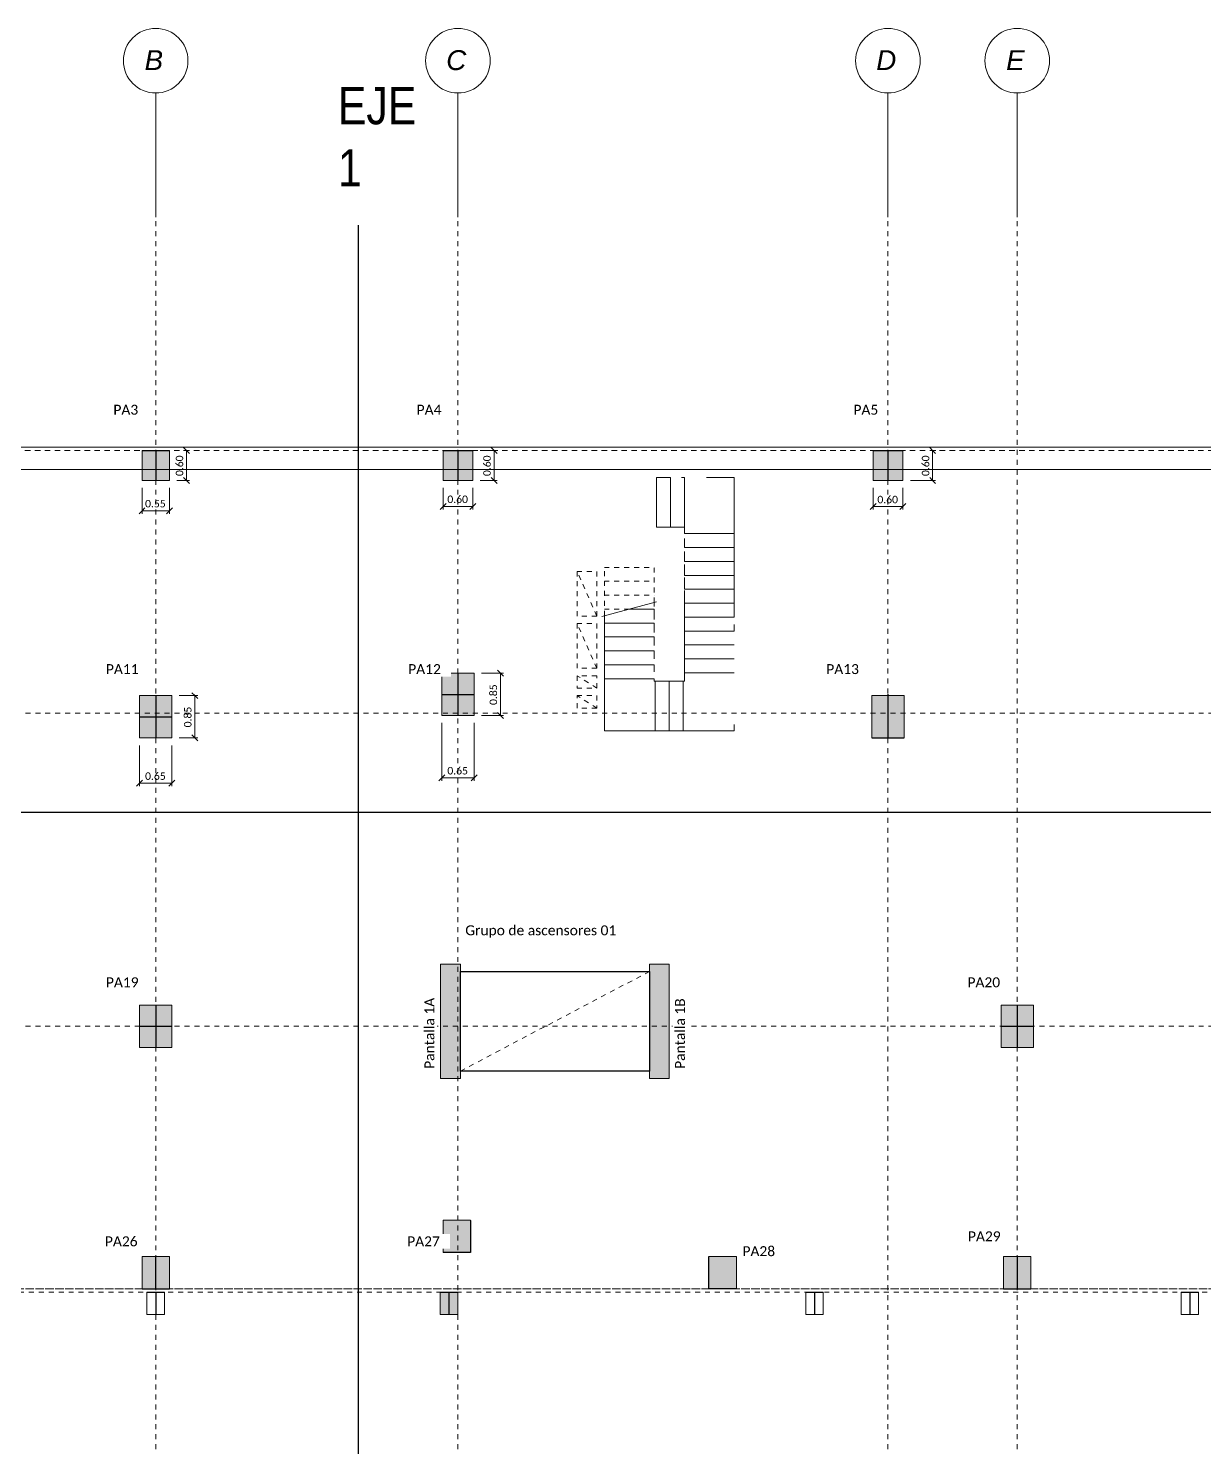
# Model space of a CAD drawing. Header units: millimetres. Extents: x -65 to 53, y -59 to 44.
# Drawn here: x -41.05 to -17.41, y 15.87 to 44.4 of the extents above; entities that cross this region are included whole.
import ezdxf

# ---------------------------------------------------------------- set-up
doc = ezdxf.new("R2010")
doc.units = ezdxf.units.MM
doc.linetypes.add('Trazo general', pattern=[0.001875, 0.00125, -0.000625])
for name, color, linetype, lineweight, true_color in [('0-AR-TXT-1', 5, 'Continuous', 5, 0x0000ff), ('00-AUX-3', 7, 'Continuous', 25, 0xff8000), ('00-AUX-5', 5, 'Trazo general', 5, 0x0000ff), ('1-AR-PILARES-1', 7, 'Continuous', 5, 0xc0c0c0), ('CS-COTAS-2', 7, 'Continuous', 5, 0x544282), ('REJILLA-1', 7, 'Continuous', 5, 0x008080), ('REJILLA-2', 7, 'Trazo general', 5, 0x008080)]:
    doc.layers.add(name, color=color, linetype=linetype, lineweight=lineweight, true_color=true_color)
for name, color, linetype, lineweight in [('0-AUX', 7, 'Continuous', 5), ('00-AUX-1', 7, 'Trazo general', 5), ('00-AUX-2', 7, 'Continuous', 5), ('1-AR-ESCALERA', 7, 'Continuous', 5), ('1-AR-ESCALERA-1', 7, 'Trazo general', 5), ('1-AR-PILARES', 7, 'Continuous', 5), ('CS-COTAS-100', 7, 'Continuous', 5)]:
    doc.layers.add(name, color=color, linetype=linetype, lineweight=lineweight)
doc.layers.add('EJES DE REPLANTEO', color=30, linetype='Continuous')
doc.styles.add('Arial_I', font='ariali.ttf', dxfattribs={"height": 0.4})
doc.styles.add('Calibri', font='calibri.ttf', dxfattribs={"height": 0.2})
doc.styles.add('Calibri_1', font='calibri.ttf', dxfattribs={"height": 0.15})
doc.styles.add('FS_Technic', font='technic_.ttf', dxfattribs={"height": 2.5})
doc.dimstyles.new('AIC_replanteo', dxfattribs={"dimscale": 0.3048, "dimtxt": 0.176602, "dimasz": 0.393701, "dimexe": 0.19685, "dimexo": 0.492126, "dimgap": 0.032808, "dimtad": 1, "dimrnd": 0.01, "dimzin": 0, "dimdsep": 46, "dimtxsty": 'Calibri_1', "dimblk1": 'OBLIQUE', "dimblk2": 'OBLIQUE', "dimsah": 1, "dimcen": 0.09, "dimazin": 0, "dimtfac": 1, "dimtdec": 4, "dimtix": 1, "dimtmove": 0, "dimatfit": 3, "dimfxl": 1, "dimtvp": 1, "dimtolj": 1, "dimtzin": 0, "dimarcsym": 2})

# ---------------------------------------------------------------- blocks, each defined once
blk = doc.blocks.new('Rejilla - Extremo de rejilla-3554-Semi-sotano - forjado 02- STR')
at = {"layer": '0-AUX'}
blk.add_circle((0, 0), 0.0065, dxfattribs=at)
blk = doc.blocks.new('DIMBLOCK19-Semi-sotano - forjado 02- STR')
at = {"layer": 'CS-COTAS-100', "color": 187, "true_color": 0x544282, "transparency": 16777216}
for p, q in [((-38.765, 34.697), (-38.765, 35.158)), ((-38.215, 34.697), (-38.215, 35.158)), ((-38.765, 34.697), (-38.215, 34.697)), ((-38.765, 34.697), (-38.765, 34.637)), ((-38.215, 34.697), (-38.215, 34.637))]:
    blk.add_line(p, q, dxfattribs=at)
at = {"layer": 'CS-COTAS-100', "color": 187, "lineweight": 15, "true_color": 0x544282, "transparency": 16777216}
for p, q in [((-38.765, 34.697), (-38.825, 34.637)), ((-38.765, 34.697), (-38.705, 34.757)), ((-38.215, 34.697), (-38.275, 34.637)), ((-38.215, 34.697), (-38.155, 34.757))]:
    blk.add_line(p, q, dxfattribs=at)
at = {"layer": 'CS-COTAS-100', "color": 0, "transparency": 16777216, "insert": (-38.703, 34.915), "char_height": 0.15, "width": 0.5107, "attachment_point": 1, "line_spacing_factor": 1.158048, "style": 'Calibri_1'}
blk.add_mtext('0.55', dxfattribs=at)
blk = doc.blocks.new('_Oblique')
at = {"color": 0, "linetype": 'ByBlock', "lineweight": -2}
blk.add_line((-0.5, -0.5), (0.5, 0.5), dxfattribs=at)
blk = doc.blocks.new('DIMBLOCK20-Semi-sotano - forjado 02- STR')
at = {"layer": 'CS-COTAS-100', "color": 187, "lineweight": 15, "true_color": 0x544282, "transparency": 16777216}
for p, q in [((-37.868, 35.908), (-37.928, 35.968)), ((-37.868, 35.908), (-37.808, 35.848)), ((-37.868, 35.308), (-37.928, 35.368)), ((-37.868, 35.308), (-37.808, 35.248))]:
    blk.add_line(p, q, dxfattribs=at)
at = {"layer": 'CS-COTAS-100', "color": 187, "true_color": 0x544282, "transparency": 16777216}
for p, q in [((-37.868, 35.908), (-37.933, 35.908)), ((-37.868, 35.908), (-37.868, 35.308)), ((-37.868, 35.908), (-37.808, 35.908)), ((-37.868, 35.308), (-38.065, 35.308)), ((-37.868, 35.308), (-37.808, 35.308))]:
    blk.add_line(p, q, dxfattribs=at)
at = {"layer": 'CS-COTAS-100', "color": 0, "transparency": 16777216, "insert": (-38.086, 35.395), "char_height": 0.15, "width": 0.5107, "attachment_point": 1, "rotation": 90, "line_spacing_factor": 1.158048, "style": 'Calibri_1'}
blk.add_mtext('0.60', dxfattribs=at)
blk = doc.blocks.new('DIMBLOCK21-Semi-sotano - forjado 02- STR')
at = {"layer": 'CS-COTAS-100', "color": 187, "true_color": 0x544282, "transparency": 16777216}
for p, q in [((-32.71, 34.785), (-32.71, 35.158)), ((-32.11, 34.785), (-32.11, 35.158)), ((-32.71, 34.785), (-32.11, 34.785)), ((-32.71, 34.785), (-32.71, 34.725)), ((-32.11, 34.785), (-32.11, 34.725))]:
    blk.add_line(p, q, dxfattribs=at)
at = {"layer": 'CS-COTAS-100', "color": 187, "lineweight": 15, "true_color": 0x544282, "transparency": 16777216}
for p, q in [((-32.71, 34.785), (-32.65, 34.845)), ((-32.11, 34.785), (-32.05, 34.845)), ((-32.71, 34.785), (-32.77, 34.725)), ((-32.11, 34.785), (-32.17, 34.725))]:
    blk.add_line(p, q, dxfattribs=at)
at = {"layer": 'CS-COTAS-100', "color": 0, "transparency": 16777216, "insert": (-32.623, 35.003), "char_height": 0.15, "width": 0.5107, "attachment_point": 1, "line_spacing_factor": 1.158048, "style": 'Calibri_1'}
blk.add_mtext('0.60', dxfattribs=at)
blk = doc.blocks.new('DIMBLOCK22-Semi-sotano - forjado 02- STR')
at = {"layer": 'CS-COTAS-100', "color": 187, "lineweight": 15, "true_color": 0x544282, "transparency": 16777216}
for p, q in [((-31.683, 35.908), (-31.743, 35.968)), ((-31.683, 35.908), (-31.623, 35.848)), ((-31.683, 35.308), (-31.743, 35.368)), ((-31.683, 35.308), (-31.623, 35.248))]:
    blk.add_line(p, q, dxfattribs=at)
at = {"layer": 'CS-COTAS-100', "color": 187, "true_color": 0x544282, "transparency": 16777216}
for p, q in [((-31.683, 35.908), (-31.96, 35.908)), ((-31.683, 35.908), (-31.683, 35.308)), ((-31.683, 35.908), (-31.623, 35.908)), ((-31.683, 35.308), (-31.96, 35.308)), ((-31.683, 35.308), (-31.623, 35.308))]:
    blk.add_line(p, q, dxfattribs=at)
at = {"layer": 'CS-COTAS-100', "color": 0, "transparency": 16777216, "insert": (-31.901, 35.395), "char_height": 0.15, "width": 0.5107, "attachment_point": 1, "rotation": 90, "line_spacing_factor": 1.158048, "style": 'Calibri_1'}
blk.add_mtext('0.60', dxfattribs=at)
blk = doc.blocks.new('DIMBLOCK23-Semi-sotano - forjado 02- STR')
at = {"layer": 'CS-COTAS-100', "color": 187, "lineweight": 15, "true_color": 0x544282, "transparency": 16777216}
for p, q in [((-22.861, 35.908), (-22.921, 35.968)), ((-22.861, 35.908), (-22.801, 35.848)), ((-22.861, 35.308), (-22.921, 35.368)), ((-22.861, 35.308), (-22.801, 35.248))]:
    blk.add_line(p, q, dxfattribs=at)
at = {"layer": 'CS-COTAS-100', "color": 187, "true_color": 0x544282, "transparency": 16777216}
for p, q in [((-22.861, 35.908), (-22.921, 35.908)), ((-22.861, 35.308), (-22.861, 35.908)), ((-22.861, 35.908), (-22.796, 35.908)), ((-22.861, 35.308), (-23.31, 35.308)), ((-22.861, 35.308), (-22.801, 35.308))]:
    blk.add_line(p, q, dxfattribs=at)
at = {"layer": 'CS-COTAS-100', "color": 0, "transparency": 16777216, "insert": (-23.079, 35.395), "char_height": 0.15, "width": 0.5107, "attachment_point": 1, "rotation": 90, "line_spacing_factor": 1.158048, "style": 'Calibri_1'}
blk.add_mtext('0.60', dxfattribs=at)
blk = doc.blocks.new('DIMBLOCK24-Semi-sotano - forjado 02- STR')
at = {"layer": 'CS-COTAS-100', "color": 187, "true_color": 0x544282, "transparency": 16777216}
for p, q in [((-24.06, 34.78), (-24.06, 35.158)), ((-23.46, 34.78), (-23.46, 35.158)), ((-24.06, 34.78), (-23.46, 34.78)), ((-24.06, 34.78), (-24.06, 34.72)), ((-23.46, 34.78), (-23.46, 34.72))]:
    blk.add_line(p, q, dxfattribs=at)
at = {"layer": 'CS-COTAS-100', "color": 187, "lineweight": 15, "true_color": 0x544282, "transparency": 16777216}
for p, q in [((-24.06, 34.78), (-24, 34.84)), ((-23.46, 34.78), (-23.4, 34.84)), ((-24.06, 34.78), (-24.12, 34.72)), ((-23.46, 34.78), (-23.52, 34.72))]:
    blk.add_line(p, q, dxfattribs=at)
at = {"layer": 'CS-COTAS-100', "color": 0, "transparency": 16777216, "insert": (-23.973, 34.998), "char_height": 0.15, "width": 0.5107, "attachment_point": 1, "line_spacing_factor": 1.158048, "style": 'Calibri_1'}
blk.add_mtext('0.60', dxfattribs=at)
blk = doc.blocks.new('DIMBLOCK83-Semi-sotano - forjado 02- STR')
at = {"layer": 'CS-COTAS-100', "color": 187, "true_color": 0x544282, "transparency": 16777216}
for p, q in [((-38.815, 29.218), (-38.815, 29.978)), ((-38.165, 29.218), (-38.165, 29.978)), ((-38.815, 29.218), (-38.165, 29.218)), ((-38.815, 29.218), (-38.815, 29.158)), ((-38.165, 29.218), (-38.165, 29.158))]:
    blk.add_line(p, q, dxfattribs=at)
at = {"layer": 'CS-COTAS-100', "color": 187, "lineweight": 15, "true_color": 0x544282, "transparency": 16777216}
for p, q in [((-38.815, 29.218), (-38.875, 29.158)), ((-38.815, 29.218), (-38.755, 29.278)), ((-38.165, 29.218), (-38.225, 29.158)), ((-38.165, 29.218), (-38.105, 29.278))]:
    blk.add_line(p, q, dxfattribs=at)
at = {"layer": 'CS-COTAS-100', "color": 0, "transparency": 16777216, "insert": (-38.703, 29.435), "char_height": 0.15, "width": 0.5107, "attachment_point": 1, "line_spacing_factor": 1.158048, "style": 'Calibri_1'}
blk.add_mtext('0.65', dxfattribs=at)
blk = doc.blocks.new('DIMBLOCK84-Semi-sotano - forjado 02- STR')
at = {"layer": 'CS-COTAS-100', "color": 187, "true_color": 0x544282, "transparency": 16777216}
for p, q in [((-37.702, 30.978), (-38.015, 30.978)), ((-37.702, 30.978), (-37.702, 30.128)), ((-37.702, 30.978), (-37.642, 30.978)), ((-37.702, 30.128), (-38.015, 30.128)), ((-37.702, 30.128), (-37.642, 30.128))]:
    blk.add_line(p, q, dxfattribs=at)
at = {"layer": 'CS-COTAS-100', "color": 187, "lineweight": 15, "true_color": 0x544282, "transparency": 16777216}
for p, q in [((-37.702, 30.978), (-37.762, 31.038)), ((-37.702, 30.978), (-37.642, 30.918)), ((-37.702, 30.128), (-37.762, 30.188)), ((-37.702, 30.128), (-37.642, 30.068))]:
    blk.add_line(p, q, dxfattribs=at)
at = {"layer": 'CS-COTAS-100', "color": 0, "transparency": 16777216, "insert": (-37.92, 30.34), "char_height": 0.15, "width": 0.5107, "attachment_point": 1, "rotation": 90, "line_spacing_factor": 1.158048, "style": 'Calibri_1'}
blk.add_mtext('0.85', dxfattribs=at)
blk = doc.blocks.new('DIMBLOCK85-Semi-sotano - forjado 02- STR')
at = {"layer": 'CS-COTAS-100', "color": 187, "true_color": 0x544282, "transparency": 16777216}
for p, q in [((-32.735, 29.325), (-32.735, 30.428)), ((-32.085, 29.325), (-32.085, 30.428)), ((-32.735, 29.325), (-32.085, 29.325)), ((-32.735, 29.325), (-32.735, 29.265)), ((-32.085, 29.325), (-32.085, 29.265))]:
    blk.add_line(p, q, dxfattribs=at)
at = {"layer": 'CS-COTAS-100', "color": 187, "lineweight": 15, "true_color": 0x544282, "transparency": 16777216}
for p, q in [((-32.735, 29.325), (-32.675, 29.385)), ((-32.085, 29.325), (-32.025, 29.385)), ((-32.735, 29.325), (-32.795, 29.265)), ((-32.085, 29.325), (-32.145, 29.265))]:
    blk.add_line(p, q, dxfattribs=at)
at = {"layer": 'CS-COTAS-100', "color": 0, "transparency": 16777216, "insert": (-32.623, 29.543), "char_height": 0.15, "width": 0.5107, "attachment_point": 1, "line_spacing_factor": 1.158048, "style": 'Calibri_1'}
blk.add_mtext('0.65', dxfattribs=at)
blk = doc.blocks.new('DIMBLOCK86-Semi-sotano - forjado 02- STR')
at = {"layer": 'CS-COTAS-100', "color": 187, "true_color": 0x544282, "transparency": 16777216}
for p, q in [((-31.556, 31.428), (-31.935, 31.428)), ((-31.556, 31.428), (-31.556, 30.578)), ((-31.556, 31.428), (-31.496, 31.428)), ((-31.556, 30.578), (-31.935, 30.578)), ((-31.556, 30.578), (-31.496, 30.578))]:
    blk.add_line(p, q, dxfattribs=at)
at = {"layer": 'CS-COTAS-100', "color": 187, "lineweight": 15, "true_color": 0x544282, "transparency": 16777216}
for p, q in [((-31.556, 31.428), (-31.616, 31.488)), ((-31.556, 31.428), (-31.496, 31.368)), ((-31.556, 30.578), (-31.616, 30.638)), ((-31.556, 30.578), (-31.496, 30.518))]:
    blk.add_line(p, q, dxfattribs=at)
at = {"layer": 'CS-COTAS-100', "color": 0, "transparency": 16777216, "insert": (-31.773, 30.79), "char_height": 0.15, "width": 0.5107, "attachment_point": 1, "rotation": 90, "line_spacing_factor": 1.158048, "style": 'Calibri_1'}
blk.add_mtext('0.85', dxfattribs=at)
blk = doc.blocks.new('zw$7473')
at = {"layer": 'EJES DE REPLANTEO'}
for p, q in [((-53.898, -79.782), (-53.898, 15.611)), ((26.908, 3.8), (-81.327, 3.8))]:
    blk.add_line(p, q, dxfattribs=at)
at = {"layer": 'EJES DE REPLANTEO', "insert": (-54.314, 18.392), "char_height": 0.75, "width": 0.51538, "attachment_point": 1, "style": 'FS_Technic'}
blk.add_mtext('EJE 1', dxfattribs=at)

msp = doc.modelspace()

# ---------------------------------------------------------------- hatches: boundary and pattern name
at = {"layer": '1-AR-PILARES-1'}
for points in [[(-38.215, 35.308), (-38.215, 35.908), (-38.765, 35.908), (-38.765, 35.308)], [(-32.11, 35.308), (-32.11, 35.908), (-32.71, 35.908), (-32.71, 35.308)], [(-23.46, 35.308), (-23.46, 35.908), (-24.06, 35.908), (-24.06, 35.308)], [(-32.735, 30.578), (-32.085, 30.578), (-32.085, 31.428), (-32.735, 31.428)], [(-38.815, 30.128), (-38.165, 30.128), (-38.165, 30.978), (-38.815, 30.978)], [(-24.085, 30.128), (-23.435, 30.128), (-23.435, 30.978), (-24.085, 30.978)], [(-32.36, 23.278), (-32.36, 25.578), (-32.76, 25.578), (-32.76, 23.278)], [(-28.16, 23.278), (-28.16, 25.578), (-28.56, 25.578), (-28.56, 23.278)], [(-38.165, 23.903), (-38.165, 24.753), (-38.815, 24.753), (-38.815, 23.903)], [(-20.835, 23.903), (-20.835, 24.753), (-21.485, 24.753), (-21.485, 23.903)], [(-32.16, 19.778), (-32.16, 20.428), (-32.71, 20.428), (-32.71, 19.778)], [(-38.215, 19.048), (-38.215, 19.698), (-38.765, 19.698), (-38.765, 19.048)], [(-26.81, 19.048), (-26.81, 19.698), (-27.36, 19.698), (-27.36, 19.048)], [(-20.885, 19.048), (-20.885, 19.698), (-21.435, 19.698), (-21.435, 19.048)], [(-32.765, 18.528), (-32.415, 18.528), (-32.415, 18.978), (-32.765, 18.978)]]:
    msp.add_hatch(color=256, dxfattribs=at).paths.add_polyline_path(points)

# ---------------------------------------------------------------- linework, layer by layer
at = {"layer": '00-AUX-1'}
for p, q in [((-30.015, 32.578), (-30.015, 33.478)), ((-30.015, 33.478), (-29.615, 33.478)), ((-29.615, 32.578), (-30.015, 33.478)), ((-29.615, 33.478), (-29.615, 32.578)), ((-29.615, 32.578), (-30.015, 32.578)), ((-30.015, 31.528), (-30.015, 32.428)), ((-30.015, 32.428), (-29.615, 32.428)), ((-29.615, 31.528), (-30.015, 32.428)), ((-29.615, 32.428), (-29.615, 31.528)), ((-29.615, 31.528), (-30.015, 31.528)), ((-29.615, 31.378), (-30.015, 31.378)), ((-30.015, 31.378), (-30.015, 31.128)), ((-29.615, 31.128), (-30.015, 31.378)), ((-30.015, 31.128), (-29.615, 31.128)), ((-29.615, 31.128), (-29.615, 31.378)), ((-30.015, 30.728), (-30.015, 30.978)), ((-30.015, 30.978), (-29.615, 30.978)), ((-29.615, 30.728), (-30.015, 30.978)), ((-29.615, 30.978), (-29.615, 30.728)), ((-29.615, 30.728), (-30.015, 30.728)), ((-32.36, 25.428), (-28.56, 25.428)), ((-32.36, 23.428), (-28.56, 25.428)), ((-28.56, 23.428), (-32.36, 23.428))]:
    msp.add_line(p, q, dxfattribs=at)
at = {"layer": '00-AUX-2'}
for p, q in [((-58.701, 35.978), (43.26, 35.978)), ((-58.079, 35.528), (42.81, 35.528))]:
    msp.add_line(p, q, dxfattribs=at)
at = {"layer": '00-AUX-3'}
for p, q in [((-38.765, 35.908), (-38.215, 35.908)), ((-38.49, 35.908), (-38.49, 35.308)), ((-32.71, 35.908), (-32.11, 35.908)), ((-32.41, 35.908), (-32.41, 35.308)), ((-24.06, 35.908), (-23.46, 35.908)), ((-23.76, 35.908), (-23.76, 35.308)), ((-32.41, 31.428), (-32.41, 30.578)), ((-38.49, 30.978), (-38.49, 30.128)), ((-32.735, 31.003), (-32.085, 31.003)), ((-23.76, 31.008), (-23.76, 30.128)), ((-38.815, 30.553), (-38.165, 30.553)), ((-24.085, 30.128), (-23.435, 30.128)), ((-32.36, 25.428), (-28.56, 25.428)), ((-32.36, 23.428), (-32.36, 25.428)), ((-28.56, 25.428), (-28.56, 23.428)), ((-38.49, 24.753), (-38.49, 23.903)), ((-21.16, 24.753), (-21.16, 23.903)), ((-38.815, 24.328), (-38.165, 24.328)), ((-21.485, 24.328), (-20.835, 24.328)), ((-28.56, 23.428), (-32.36, 23.428)), ((-32.16, 20.418), (-32.16, 19.778)), ((-38.49, 19.048), (-38.49, 19.698)), ((-32.16, 19.778), (-32.71, 19.778)), ((-27.36, 19.048), (-27.36, 19.698)), ((-21.16, 19.698), (-21.16, 19.048)), ((-38.765, 19.048), (-38.215, 19.048)), ((-38.665, 18.978), (-38.315, 18.978)), ((-38.49, 18.978), (-38.49, 18.528)), ((-32.765, 18.978), (-32.415, 18.978)), ((-32.59, 18.978), (-32.59, 18.528)), ((-26.81, 19.048), (-27.36, 19.048)), ((-25.415, 18.978), (-25.065, 18.978)), ((-25.24, 18.978), (-25.24, 18.528)), ((-21.435, 19.048), (-20.885, 19.048)), ((-17.865, 18.978), (-17.515, 18.978)), ((-17.69, 18.978), (-17.69, 18.528))]:
    msp.add_line(p, q, dxfattribs=at)
at = {"layer": '00-AUX-5'}
for p, q in [((-58.701, 35.978), (43.26, 35.978)), ((-58.721, 35.908), (43.26, 35.908)), ((26.26, 19.048), (-46.94, 19.048)), ((26.26, 18.978), (-46.94, 18.978))]:
    msp.add_line(p, q, dxfattribs=at)
at = {"layer": '1-AR-ESCALERA'}
for p, q in [((-28.415, 35.368), (-28.415, 34.368)), ((-28.415, 35.368), (-28.135, 35.368)), ((-28.415, 35.368), (-28.415, 34.368)), ((-28.135, 35.368), (-28.135, 34.368)), ((-27.913, 35.368), (-27.855, 35.368)), ((-27.855, 35.368), (-27.855, 34.368)), ((-27.41, 35.368), (-26.855, 35.368)), ((-26.855, 35.368), (-26.855, 32.558)), ((-28.415, 34.368), (-27.855, 34.368)), ((-27.855, 34.368), (-27.855, 34.238)), ((-26.855, 34.238), (-27.855, 34.238)), ((-27.855, 34.141), (-27.855, 33.958)), ((-26.855, 33.958), (-27.855, 33.958)), ((-27.855, 33.878), (-27.855, 33.678)), ((-26.855, 33.678), (-27.855, 33.678)), ((-27.855, 33.616), (-27.855, 33.398)), ((-26.855, 33.398), (-27.855, 33.398)), ((-27.855, 33.354), (-27.855, 33.118)), ((-26.855, 33.118), (-27.855, 33.118)), ((-28.417, 32.865), (-29.513, 32.571)), ((-28.465, 32.771), (-28.465, 32.852)), ((-27.855, 33.091), (-27.855, 32.838)), ((-26.855, 32.838), (-27.855, 32.838)), ((-27.855, 32.829), (-27.855, 31.268)), ((-29.465, 30.268), (-29.465, 32.584)), ((-28.965, 32.718), (-28.465, 32.718)), ((-28.465, 32.508), (-28.465, 32.718)), ((-26.855, 32.558), (-27.855, 32.558)), ((-29.465, 32.438), (-28.465, 32.438)), ((-28.465, 32.246), (-28.465, 32.438)), ((-26.855, 32.278), (-27.855, 32.278)), ((-26.855, 32.406), (-26.855, 32.278)), ((-29.465, 32.158), (-28.465, 32.158)), ((-28.465, 31.984), (-28.465, 32.158)), ((-26.855, 31.998), (-27.855, 31.998)), ((-29.465, 31.878), (-28.465, 31.878)), ((-28.465, 31.721), (-28.465, 31.878)), ((-26.855, 31.718), (-27.855, 31.718)), ((-29.465, 31.598), (-28.465, 31.598)), ((-28.465, 31.459), (-28.465, 31.598)), ((-26.855, 31.438), (-27.855, 31.438)), ((-29.465, 31.318), (-28.465, 31.318)), ((-28.465, 31.268), (-28.465, 31.318)), ((-27.855, 31.268), (-28.465, 31.268)), ((-28.44, 30.268), (-28.44, 31.268)), ((-28.16, 30.268), (-28.16, 31.268)), ((-27.88, 30.268), (-27.88, 31.268)), ((-26.855, 30.268), (-29.465, 30.268)), ((-26.855, 30.397), (-26.855, 30.268))]:
    msp.add_line(p, q, dxfattribs=at)
at = {"layer": '1-AR-ESCALERA-1'}
for p, q in [((-29.465, 33.558), (-28.465, 33.558)), ((-29.465, 32.584), (-29.465, 33.558)), ((-28.465, 32.852), (-28.465, 33.558)), ((-29.465, 33.278), (-28.465, 33.278)), ((-29.465, 32.998), (-28.465, 32.998)), ((-29.465, 32.718), (-28.965, 32.718))]:
    msp.add_line(p, q, dxfattribs=at)
at = {"layer": '1-AR-PILARES'}
for p, q in [((-38.215, 35.908), (-38.765, 35.908)), ((-38.765, 35.908), (-38.765, 35.308)), ((-38.215, 35.308), (-38.215, 35.908)), ((-32.11, 35.908), (-32.71, 35.908)), ((-32.71, 35.908), (-32.71, 35.308)), ((-32.11, 35.308), (-32.11, 35.908)), ((-23.46, 35.908), (-24.06, 35.908)), ((-24.06, 35.908), (-24.06, 35.308)), ((-23.46, 35.308), (-23.46, 35.908)), ((-38.765, 35.308), (-38.215, 35.308)), ((-32.71, 35.308), (-32.11, 35.308)), ((-24.06, 35.308), (-23.46, 35.308)), ((-32.085, 31.428), (-32.735, 31.428)), ((-32.735, 31.428), (-32.735, 30.578)), ((-32.085, 30.578), (-32.085, 31.428)), ((-38.165, 30.978), (-38.815, 30.978)), ((-38.815, 30.978), (-38.815, 30.128)), ((-38.165, 30.128), (-38.165, 30.978)), ((-23.435, 30.978), (-24.085, 30.978)), ((-24.085, 30.978), (-24.085, 30.128)), ((-23.435, 30.128), (-23.435, 30.978)), ((-32.735, 30.578), (-32.085, 30.578)), ((-38.815, 30.128), (-38.165, 30.128)), ((-24.085, 30.128), (-23.435, 30.128)), ((-32.76, 25.578), (-32.76, 23.278)), ((-32.36, 25.578), (-32.76, 25.578)), ((-32.36, 25.428), (-32.36, 25.578)), ((-32.36, 23.428), (-32.36, 25.428)), ((-28.56, 25.578), (-28.56, 25.428)), ((-28.16, 25.578), (-28.56, 25.578)), ((-28.56, 25.428), (-28.56, 23.428)), ((-28.16, 23.278), (-28.16, 25.578)), ((-38.815, 24.753), (-38.815, 23.903)), ((-38.165, 24.753), (-38.815, 24.753)), ((-38.165, 23.903), (-38.165, 24.753)), ((-21.485, 24.753), (-21.485, 23.903)), ((-20.835, 24.753), (-21.485, 24.753)), ((-20.835, 23.903), (-20.835, 24.753)), ((-38.815, 23.903), (-38.165, 23.903)), ((-21.485, 23.903), (-20.835, 23.903)), ((-32.36, 23.278), (-32.36, 23.428)), ((-28.56, 23.428), (-28.56, 23.278)), ((-32.76, 23.278), (-32.36, 23.278)), ((-28.56, 23.278), (-28.16, 23.278)), ((-32.16, 20.428), (-32.71, 20.428)), ((-32.71, 20.428), (-32.71, 19.778)), ((-32.16, 19.778), (-32.16, 20.428)), ((-38.215, 19.698), (-38.765, 19.698)), ((-38.765, 19.698), (-38.765, 19.048)), ((-38.215, 19.048), (-38.215, 19.698)), ((-32.71, 19.778), (-32.16, 19.778)), ((-26.81, 19.698), (-27.36, 19.698)), ((-27.36, 19.698), (-27.36, 19.048)), ((-26.81, 19.048), (-26.81, 19.698)), ((-20.885, 19.698), (-21.435, 19.698)), ((-21.435, 19.698), (-21.435, 19.048)), ((-20.885, 19.048), (-20.885, 19.698)), ((-38.765, 19.048), (-38.215, 19.048)), ((-38.665, 18.528), (-38.665, 18.978)), ((-38.665, 18.978), (-38.315, 18.978)), ((-38.315, 18.978), (-38.315, 18.528)), ((-32.765, 18.978), (-32.765, 18.528)), ((-32.415, 18.978), (-32.765, 18.978)), ((-32.415, 18.528), (-32.415, 18.978)), ((-27.36, 19.048), (-26.81, 19.048)), ((-25.415, 18.528), (-25.415, 18.978)), ((-25.415, 18.978), (-25.065, 18.978)), ((-25.065, 18.978), (-25.065, 18.528)), ((-21.435, 19.048), (-20.885, 19.048)), ((-17.865, 18.528), (-17.865, 18.978)), ((-17.865, 18.978), (-17.515, 18.978)), ((-17.515, 18.978), (-17.515, 18.528)), ((-38.315, 18.528), (-38.665, 18.528)), ((-32.765, 18.528), (-32.415, 18.528)), ((-25.065, 18.528), (-25.415, 18.528)), ((-17.515, 18.528), (-17.865, 18.528))]:
    msp.add_line(p, q, dxfattribs=at)
at = {"layer": 'REJILLA-1'}
for p, q in [((-38.49, 40.6), (-38.49, 43.1)), ((-32.41, 40.6), (-32.41, 43.1)), ((-23.76, 40.6), (-23.76, 43.1)), ((-21.16, 40.6), (-21.16, 43.1))]:
    msp.add_line(p, q, dxfattribs=at)
at = {"layer": 'REJILLA-2'}
for p, q in [((-38.49, -55.779), (-38.49, 40.6)), ((-32.41, -55.779), (-32.41, 40.6)), ((-23.76, -55.779), (-23.76, 40.6)), ((-21.16, -55.779), (-21.16, 40.6)), ((-61.71, 35.908), (48.777, 35.908)), ((-61.71, 30.628), (48.777, 30.628)), ((-61.71, 24.328), (48.777, 24.328)), ((-61.71, 19.048), (48.777, 19.048))]:
    msp.add_line(p, q, dxfattribs=at)

# ---------------------------------------------------------------- block references
at = {"layer": '0-AUX', "xscale": 99.99999999999993, "yscale": 99.99999999999993, "zscale": 99.99999999999993}
for p in [(-38.49, 43.75), (-32.41, 43.75), (-23.76, 43.75), (-21.16, 43.75)]:
    msp.add_blockref('Rejilla - Extremo de rejilla-3554-Semi-sotano - forjado 02- STR', p, dxfattribs=at)

# ---------------------------------------------------------------- texts
at = {"layer": '0-AR-TXT-1', "char_height": 0.2, "attachment_point": 1, "style": 'Calibri', "bg_fill": 3, "box_fill_scale": 1.25, "bg_fill_color": 256, "bg_fill_true_color": 13158600, "bg_fill_transparency": 0}
for s, insert, width in [('PA3', (-39.341, 36.829), 0.6173), ('PA4', (-33.241, 36.829), 0.6173), ('PA13', (-25.001, 31.612), 0.8097), ('PA26', (-39.511, 20.102), 0.8097)]:
    msp.add_mtext(s, dxfattribs=dict(at, insert=insert, width=width))

# ---------------------------------------------------------------- dimensions: what is measured, and where the dimension line sits
at = {"layer": 'CS-COTAS-2'}
for base, p1, p2, override, picture, middle in [((-37.868, 35.308), (-37.783, 35.908), (-38.215, 35.308), {"dimpost": '<>', "dimfxl": 0.73944}, 'DIMBLOCK20-Semi-sotano - forjado 02- STR', (-37.954, 35.608)), ((-31.683, 35.308), (-32.11, 35.908), (-32.11, 35.308), {"dimpost": '<>', "dimfxl": 0.6}, 'DIMBLOCK22-Semi-sotano - forjado 02- STR', (-31.77, 35.608)), ((-22.861, 35.908), (-23.46, 35.308), (-22.946, 35.908), {"dimpost": '<>', "dimfxl": 0.789886}, 'DIMBLOCK23-Semi-sotano - forjado 02- STR', (-22.948, 35.608)), ((-31.556, 30.578), (-32.085, 31.428), (-32.085, 30.578), {"dimpost": '<>', "dimfxl": 0.85}, 'DIMBLOCK86-Semi-sotano - forjado 02- STR', (-31.642, 31.003)), ((-37.702, 30.128), (-38.165, 30.978), (-38.165, 30.128), {"dimpost": '<>', "dimfxl": 0.85}, 'DIMBLOCK84-Semi-sotano - forjado 02- STR', (-37.789, 30.553))]:
    dim = msp.add_linear_dim(base=base, p1=p1, p2=p2, angle=90, dimstyle='AIC_replanteo', override=override, dxfattribs=at)
    dim.commit()
    dim.dimension.update_dxf_attribs({"geometry": picture, "text_midpoint": middle})
for base, p1, p2, override, picture, middle in [((-38.215, 34.697), (-38.765, 35.308), (-38.215, 35.308), {"dimpost": '<>', "dimfxl": 0.55}, 'DIMBLOCK19-Semi-sotano - forjado 02- STR', (-38.49, 34.784)), ((-32.11, 34.785), (-32.71, 35.308), (-32.11, 35.308), {"dimpost": '<>', "dimfxl": 0.6}, 'DIMBLOCK21-Semi-sotano - forjado 02- STR', (-32.41, 34.872)), ((-23.46, 34.78), (-24.06, 35.308), (-23.46, 35.308), {"dimpost": '<>', "dimfxl": 0.6}, 'DIMBLOCK24-Semi-sotano - forjado 02- STR', (-23.76, 34.867)), ((-32.085, 29.325), (-32.735, 30.578), (-32.085, 30.578), {"dimpost": '<>', "dimfxl": 0.65}, 'DIMBLOCK85-Semi-sotano - forjado 02- STR', (-32.41, 29.412)), ((-38.165, 29.218), (-38.815, 30.128), (-38.165, 30.128), {"dimpost": '<>', "dimfxl": 0.65}, 'DIMBLOCK83-Semi-sotano - forjado 02- STR', (-38.49, 29.304))]:
    dim = msp.add_linear_dim(base=base, p1=p1, p2=p2, dimstyle='AIC_replanteo', override=override, dxfattribs=at)
    dim.commit()
    dim.dimension.update_dxf_attribs({"geometry": picture, "text_midpoint": middle})

# ---------------------------------------------------------------- next in the draw order: texts
at = {"layer": '0-AR-TXT-1', "char_height": 0.2, "attachment_point": 1, "style": 'Calibri', "bg_fill": 3, "box_fill_scale": 1.25, "bg_fill_color": 256, "bg_fill_true_color": 13158600, "bg_fill_transparency": 0}
for s, insert, width in [('PA5', (-24.455, 36.829), 0.6173), ('PA11', (-39.491, 31.612), 0.8097), ('PA12', (-33.411, 31.612), 0.8097), ('Grupo de ascensores 01', (-32.263, 26.358), 3.74388), ('PA19', (-39.491, 25.312), 0.8097), ('PA20', (-22.161, 25.312), 0.8097), ('PA27', (-33.431, 20.102), 0.8097), ('PA29', (-22.151, 20.202), 0.8097), ('PA28', (-26.687, 19.904), 0.8097)]:
    msp.add_mtext(s, dxfattribs=dict(at, insert=insert, width=width))
at = {"layer": '0-AR-TXT-1', "char_height": 0.2, "attachment_point": 1, "rotation": 90, "style": 'Calibri', "bg_fill": 3, "box_fill_scale": 1.25, "bg_fill_color": 256, "bg_fill_true_color": 13158600, "bg_fill_transparency": 0}
for s, insert, width in [('Pantalla 1A', (-33.084, 23.471), 1.76371), ('Pantalla 1B', (-28.044, 23.471), 1.74768)]:
    msp.add_mtext(s, dxfattribs=dict(at, insert=insert, width=width))
at = {"layer": '0-AUX', "char_height": 0.4, "attachment_point": 1, "style": 'Arial_I', "bg_fill": 3, "box_fill_scale": 1.25, "bg_fill_color": 256, "bg_fill_true_color": 13158600, "bg_fill_transparency": 0}
for s, insert, width in [('\\fArial|b0|i1|c0|p34|;B', (-38.713, 43.961), 0.45696), ('\\fArial|b0|i1|c0|p34|;C', (-32.646, 43.961), 0.48903), ('\\fArial|b0|i1|c0|p34|;D', (-23.996, 43.961), 0.48903), ('\\fArial|b0|i1|c0|p34|;E', (-21.383, 43.961), 0.45696)]:
    msp.add_mtext(s, dxfattribs=dict(at, insert=insert, width=width))

# ---------------------------------------------------------------- next in the draw order: block references
msp.add_blockref('zw$7473', (19.49, 24.828))

doc.saveas('drawing.dxf')
